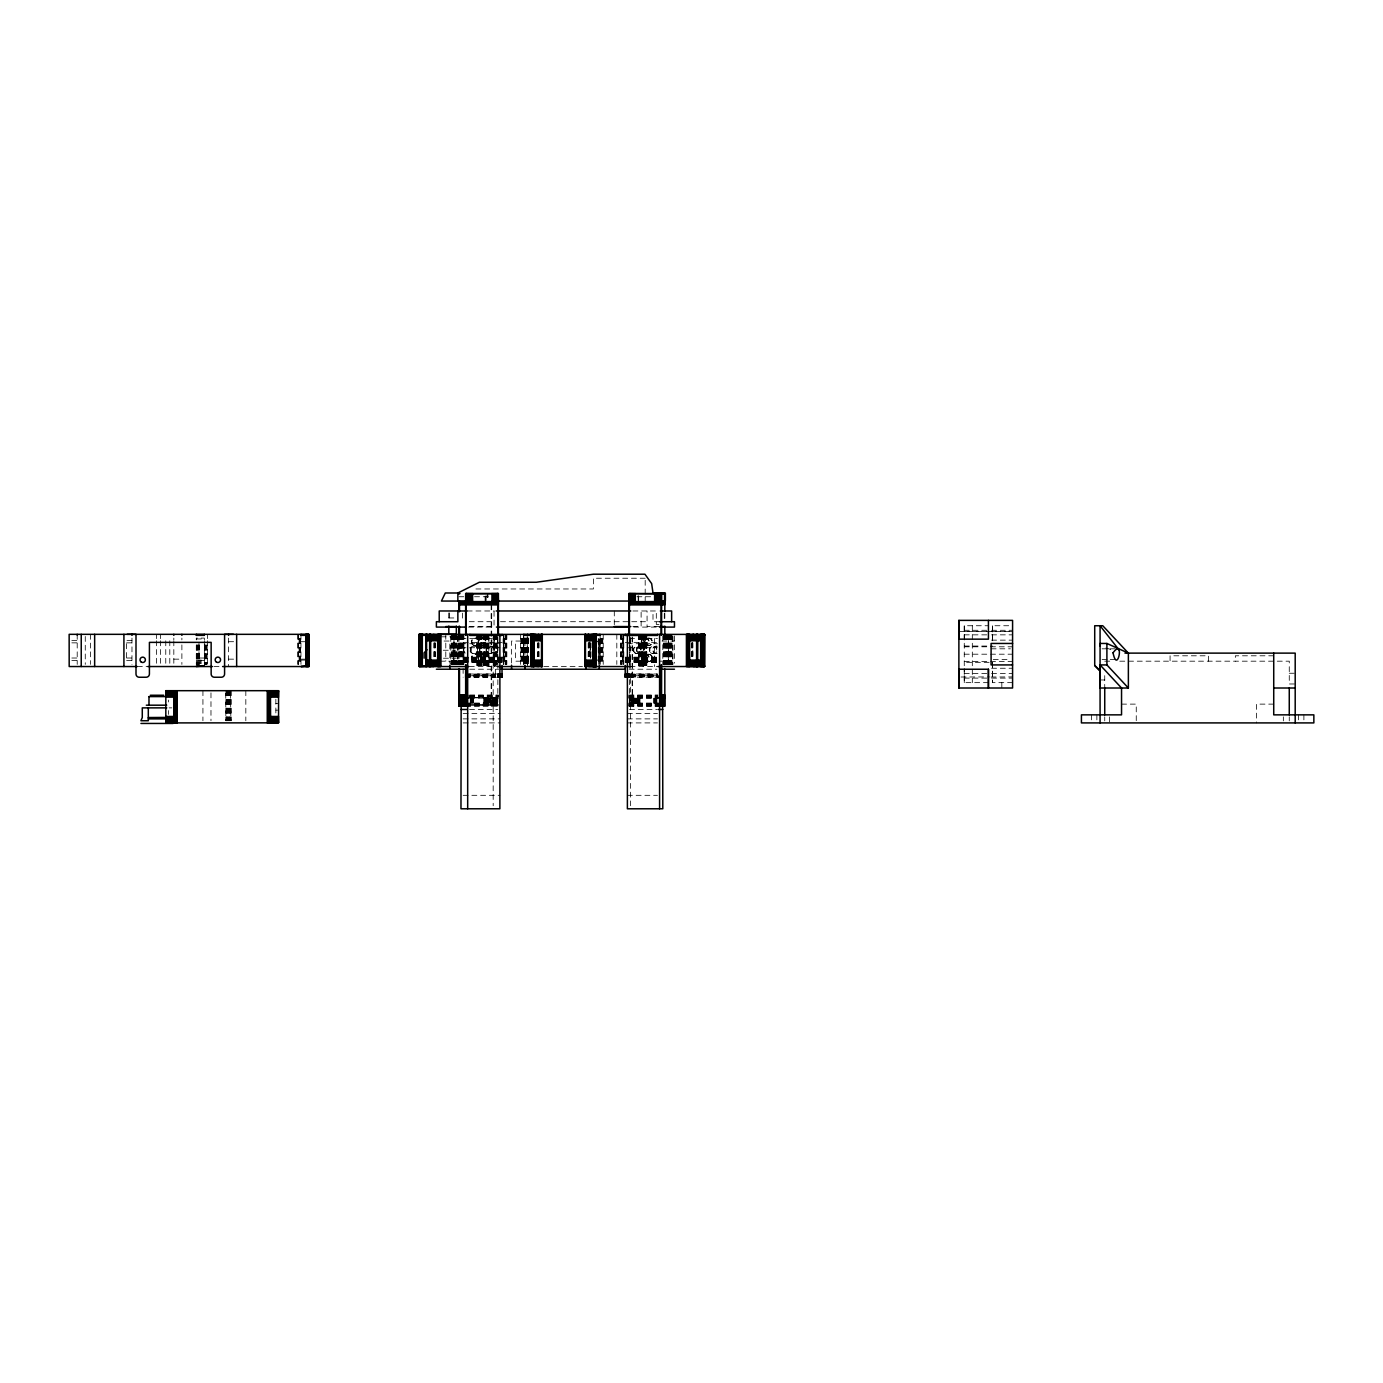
<?xml version="1.0" encoding="UTF-8"?>
<svg xmlns="http://www.w3.org/2000/svg" width="1383" height="1383" viewBox="0 0 1383 1383"><rect width="100%" height="100%" fill="white"/><g stroke="black" fill="none" stroke-linecap="round" stroke-linejoin="round"><path stroke-width="0.75" stroke-dasharray="5 3.75" d="M988.43 682.649L964.262 682.649L964.262 668.421M964.262 639.949L964.262 625.738L988.43 625.738M1012.581 682.649L992.458 682.649L992.458 662.336L964.262 662.336M992.458 625.738L992.458 641.989L992.458 625.738L1010.558 625.738M645.187 578.232L593.376 578.232L593.376 588.968L473.971 588.968M458.949 596.747L463.772 596.747M474.507 596.747L489.807 596.747M636.906 596.747L652.482 596.747M467.195 610.975L494.319 610.975M632.878 610.975L659.069 610.975M448.818 617.959L454.454 617.959M469.269 621.71L494.042 621.71M500.49 621.71L647.071 621.71M659.449 621.71L653.001 621.71L653.001 610.975M659 624.39L656.303 624.39L656.303 610.975M469.269 626.551L494.042 626.551L494.042 610.975M632.878 626.551L641.124 626.551L641.124 610.975M659 626.551L647.071 626.551L647.071 610.975M468.56 627.087L494.301 627.087M633.725 627.087L659.466 627.087M964.262 630.285L989.467 630.285M991.559 630.285L1012.581 630.285M958.886 631.374L984.661 631.374M986.805 631.374L1010.42 631.374M964.262 631.461L989.467 631.461M991.559 631.461L1012.581 631.461M964.262 634.849L989.467 634.849M991.559 634.849L1012.581 634.849M441.004 636.82L455.802 636.82M523.777 638.099L529.81 638.099M460.971 638.358L497.742 638.358M629.524 638.358L657.444 638.358M196.3 638.963L204.338 638.963M523.777 638.963L533.561 638.963M523.777 639.862L533.561 639.862M991.559 640.139L1012.581 640.139M71.83 640.364L77.206 640.364M131.973 640.364L126.614 640.364L126.614 660.486M523.777 640.778L533.561 640.778M444.064 641.038L449.821 641.038L449.821 663.183M597.975 641.038L599.323 641.038M662.008 641.038L674.472 641.038M228.593 641.712L236.649 641.712M300.975 641.712L307.009 641.712M523.777 641.712L533.561 641.729M593.964 641.712L599.997 641.712M463.115 642.369L502.029 642.369M625.22 642.369L657.444 642.369M71.83 642.853L77.206 642.853M126.614 642.853L131.973 642.853M460.971 643.717L499.885 643.717M627.381 643.717L657.444 643.717M964.262 646.051L992.458 646.051M964.262 646.795L1012.581 646.795M196.3 647.088L198.979 647.088M460.971 647.745L499.885 647.745M627.381 647.745L657.444 647.745M991.092 648.817L1010.42 648.817M1102.095 648.817L1108.198 648.817M1110.221 648.817L1116.323 648.817M443.251 650.235L455.802 650.235M196.3 653.779L198.979 653.779M964.262 654.194L1012.581 654.194M1273.726 655.801L1235.347 655.801L1235.347 661.178M463.115 657.167L502.029 657.167M625.22 657.167L657.444 657.167M463.115 657.444L502.029 657.444M625.22 657.444L657.444 657.444M463.115 657.668L502.029 657.668M625.22 657.668L657.444 657.668M71.83 658.014L77.206 658.014M126.614 658.014L131.973 658.014M198.979 658.014L204.338 658.014M463.115 657.962L502.029 657.962M625.22 657.962L657.444 657.962M443.442 658.222L456.338 658.222M463.115 658.291L502.029 658.291M625.22 658.291L657.444 658.291M463.115 658.671L502.029 658.671M625.22 658.671L657.444 658.671M173.826 659.155L181.882 659.155M228.593 659.155L236.649 659.155M300.975 659.155L307.009 659.155M463.115 659.069L502.029 659.069M523.777 659.155L529.81 659.155M625.22 659.069L657.444 659.069M463.115 659.501L502.029 659.501M625.22 659.501L657.444 659.501M993.253 659.57L1010.42 659.57M1102.095 659.57L1108.198 659.57M1110.221 659.57L1116.323 659.57M196.3 660.089L204.338 660.089M300.975 660.089L307.009 660.089M463.115 659.933L502.029 659.933M523.777 660.089L533.561 660.106M593.964 660.089L599.997 660.089M625.22 659.933L657.444 659.933M463.115 660.348L502.029 660.348M625.22 660.348L657.444 660.348M71.83 660.504L77.206 660.504M126.614 660.504L131.973 660.504M198.979 660.504L204.338 660.504M463.115 660.763L502.029 660.763M625.22 660.763L657.444 660.763M196.3 661.005L204.338 661.005M523.777 661.005L533.561 661.022M439.95 661.178L459 661.178M463.115 661.16L502.029 661.16M520.942 661.178L515.582 661.178L515.582 641.038M625.22 661.16L670.444 661.178M1104.74 661.178L1111.171 661.178M1119.763 661.178L1289.267 661.178L1289.267 683.98L1295.197 683.98M463.115 661.506L502.029 661.506M625.22 661.506L657.444 661.506M964.262 661.575L1012.581 661.575M196.3 661.904L204.338 661.904M463.115 661.835L502.029 661.835M523.777 661.904L533.561 661.921M625.22 661.835L657.444 661.835M463.115 662.094L502.029 662.094M625.22 662.094L657.444 662.094M463.115 662.284L502.029 662.492M625.22 662.422L657.444 662.422M196.3 662.768L204.338 662.768M523.777 662.768L529.81 662.768M196.3 663.581L204.338 663.581M523.777 663.581L529.81 663.581M137.349 666.537L147.86 666.537M214.002 666.537L221.09 666.537M469.286 666.537L497.206 666.537M543.813 666.537L582.468 666.537M630.06 666.537L657.98 666.537M991.559 668.248L1012.581 668.248M469.736 669.216L498.779 669.216M629.127 669.216L656.787 669.216M1289.267 673.244L1295.197 673.244M964.262 673.538L989.467 673.538M991.559 673.538L1012.581 673.538M499.885 674.005L465.258 674.022L495.581 674.04M627.381 674.005L657.444 674.005L630.596 674.04M465.258 674.472L495.581 674.472M630.596 674.506L657.444 674.472M465.258 674.921L495.581 674.921M630.596 674.956L657.444 674.956M465.258 675.353L495.581 675.353M630.596 675.388L660.659 675.353M465.258 676.114L495.581 676.114M630.596 676.114L657.444 676.149M465.258 676.443L495.581 676.443M630.596 676.477L657.444 676.443M465.258 676.719L495.581 676.719M630.596 676.719L660.659 676.719M465.258 677.1L495.581 676.944M630.596 676.961L660.659 677.134M961.047 677.013L989.467 676.927M991.092 677.013L1012.581 676.927M465.258 677.238L497.742 677.238M628.452 677.238L660.659 677.203M964.262 678.102L989.467 678.102M991.559 678.102L1012.581 678.102M1100.073 679.969L1104.74 679.969M469.684 694.992L498.399 694.992M628.867 694.992L657.841 694.992M469.684 695.442L498.399 695.442M628.867 695.442L657.841 695.442M469.684 695.891L498.399 695.891M628.867 695.891L657.841 695.891M469.684 696.323L498.399 696.323M628.867 696.323L657.841 696.323M469.684 696.738L498.399 696.738M628.867 696.738L657.841 696.738M469.684 697.101L498.399 697.101M628.867 697.101L657.841 697.101M465.656 697.43L498.399 697.43M628.867 697.43L662.146 697.43M465.656 697.914L498.399 697.706M628.867 697.914L662.146 697.914M469.684 698.087L498.399 698.208M628.867 698.173L657.841 698.208M465.656 703.048L498.399 703.048M628.867 703.048L662.146 703.048M275.857 703.446L278.553 703.446M465.656 703.498L498.399 703.498M628.867 703.498L662.146 703.498M465.656 703.947L498.399 703.947M628.867 703.947L662.146 703.947M1121.544 704.12L1136.256 704.12L1136.256 722.911M1273.726 704.12L1256.49 704.12L1256.49 722.911M465.656 704.379L498.399 704.379M628.867 704.379L662.146 704.379M469.684 704.777L498.399 704.777M628.867 704.777L657.841 704.777M469.684 705.157L498.399 705.157M628.867 705.157L657.841 705.157M465.656 705.468L498.399 705.468M628.867 705.468L662.146 705.468M465.656 705.97L498.399 705.745M628.867 705.97L662.146 705.97M465.656 706.125L498.399 706.125M628.867 706.125L661.61 706.264M169.124 707.871L171.803 707.871M469.546 709.479L497.742 709.479M629.524 709.479L657.444 709.479M275.857 710.153L278.553 710.153M463.115 713.507L499.885 713.507M627.381 713.507L657.444 713.507M463.115 718.883L499.885 718.883M627.381 718.883L657.444 718.883M463.115 722.911L499.885 722.911M627.381 722.911L657.444 722.911M463.115 795.311L499.885 795.311M627.381 795.311L657.444 795.311M1105.933 647.901L1111.794 649.854M1303.892 714.855L1303.892 720.889M1298.516 714.855L1298.516 720.889M1289.267 716.861L1289.267 720.889M1283.338 716.861L1283.338 720.889M1208.465 661.178L1208.465 655.801L1170.07 655.801L1170.07 661.178M1109.408 716.861L1109.408 722.911M1104.74 675.63L1104.74 688.008M1104.74 716.861L1104.74 720.889M1096.875 714.855L1096.875 720.889M1091.498 714.855L1091.498 720.889M1001.828 682.649L1001.828 688.008M992.458 662.336L992.458 682.649M972.318 625.738L972.318 682.649M964.262 625.738L964.262 682.649M692.866 642.87L692.866 657.962L692.624 642.922M692.295 642.922L692.347 657.962M692.088 642.922L692.088 657.962M691.932 642.922L691.759 657.962M691.517 642.922L691.517 657.945M674.472 636.007L674.472 663.183M672.985 636.474L672.985 664.393M672.518 636.474L672.518 664.393M672.069 634.33L672.069 664.393M671.637 634.33L671.637 664.393M671.239 634.33L671.239 664.393M670.876 634.33L670.876 664.393M670.548 634.33L670.548 664.393M670.271 634.33L670.271 664.393M669.787 634.33L670.046 664.393M669.752 634.33L669.752 664.393M669.493 634.33L669.303 664.393M668.992 634.33L668.992 664.393M668.853 634.33L668.663 664.393M668.024 634.33L667.903 664.393M667.643 634.33L667.643 664.393M667.47 634.33L667.332 664.393M667.021 634.33L667.055 664.393M666.675 634.33L666.831 664.393M666.52 634.33L666.554 664.393M666.053 634.33L666.26 664.393M665.776 634.33L665.776 664.393M665.448 634.33L665.448 664.393M665.085 634.33L665.085 664.393M664.825 613.395L664.825 619.843M664.67 634.33L664.825 664.774M664.289 613.395L664.289 619.843M664.255 634.33L664.289 664.774M663.805 634.33L663.805 664.393M663.339 634.33L663.339 664.393M662.803 635.955L662.803 664.774M656.908 698.208L656.908 706.264M656.441 698.208L656.441 706.264M656.078 698.208L656.078 706.264M655.542 698.208L655.542 706.264M655.162 698.208L655.162 706.264M654.626 698.208L654.626 706.264M654.401 638.462L654.401 666.537M654.228 698.208L654.228 706.264M653.692 698.208L653.692 706.264M646.829 634.33L646.829 666.537M646.656 634.33L646.656 666.537M646.431 634.33L646.431 666.537M646.138 634.33L646.138 666.537M645.809 634.33L645.809 666.537M645.429 634.33L645.429 666.537M645.187 580.307L645.187 594.828M645.187 596.903L645.187 601.052M645.031 634.33L645.031 666.537M644.599 634.33L644.599 666.537M644.167 634.33L644.167 666.537M643.614 634.33L643.665 669.216M643.441 666.537L643.337 634.33L643.199 666.537M642.939 634.33L642.922 666.537M642.594 634.33L642.594 666.537M642.213 634.33L642.213 666.537M642.006 634.33L642.006 666.537M641.816 634.33L641.677 666.537M641.384 634.33L641.384 666.537M640.951 634.33L640.951 666.537M640.519 634.33L640.519 666.537M640.104 634.33L640.104 666.537M640.001 698.208L640.001 706.264M639.724 634.33L639.724 666.537M639.361 634.33L639.361 666.537M639.465 698.208L639.465 706.264M639.05 634.33L639.05 666.537M639.067 698.208L639.067 706.264M638.79 634.33L638.79 666.537M638.652 596.211L638.652 601.588M638.393 634.33L638.6 666.537M638.531 698.208L638.531 706.264M638.151 595.537L638.116 601.588M638.151 698.208L638.151 706.264M637.615 698.208L637.615 706.264M637.252 698.208L637.252 706.264M636.716 698.208L636.785 706.264M636.387 698.208L636.387 706.264M636.249 698.208L636.249 706.264M635.834 698.208L635.852 706.264M635.575 698.208L635.575 706.264M635.298 698.208L635.298 706.264M635.039 698.208L635.039 706.264M634.849 698.208L634.918 706.264M634.382 698.208L634.382 706.264M634.192 698.208L634.313 706.264M634.019 698.208L634.019 706.264M633.656 698.208L633.483 706.264M632.619 637.01L632.619 706.264M632.359 698.208L632.342 706.264M632.083 637.01L632.152 706.264M631.824 698.208L631.824 706.264M631.616 698.208L631.616 706.264M630.976 698.208L631.08 706.264M630.596 637.01L630.596 671.17M630.596 678.396L630.596 805.753M630.06 638.618L630.095 664.393M629.974 698.208L629.887 706.264M629.593 634.33L629.628 664.393M629.455 698.208L629.663 706.264M629.403 637.01L629.403 671.377M629.403 679.658L629.438 706.264M623.768 634.33L623.785 664.393M623.508 634.33L623.647 664.393M623.353 638.618L623.128 664.393M622.851 638.618L622.851 664.393M622.54 638.618L622.54 664.393M622.16 634.33L622.16 664.393M621.762 634.33L621.762 664.393M621.33 634.33L621.33 664.393M620.881 634.33L620.881 664.393M620.431 634.33L620.431 664.393M616.818 634.33L616.818 664.393M614.294 610.975L614.294 626.551M603.213 634.33L603.213 664.393M602.763 638.618L602.763 664.393M602.314 638.618L602.314 664.393M601.882 638.618L601.882 664.393M601.484 638.618L601.484 664.393M601.104 638.618L601.104 664.393M600.792 638.618L600.792 664.393M600.516 638.618L600.516 664.393M600.291 664.393L600.136 634.33L599.997 664.393M599.098 638.618L598.995 664.393M598.251 638.618L598.251 664.393M591.042 642.922L590.956 657.962M590.213 642.922L590.074 657.962M589.919 641.038L589.832 657.945M589.504 642.922L589.659 657.962M589.244 642.922L589.296 657.962M589.02 642.922L588.968 657.962M588.726 642.922L588.691 657.962M588.484 642.922L588.311 657.962M588.224 642.922L588.19 657.962M539.076 642.922L539.076 657.962M538.54 642.922L538.506 657.945M538.246 642.922L538.246 657.945M538.022 642.922L538.022 657.945M537.745 642.922L537.745 657.945M528.6 638.618L528.6 664.393M528.168 638.618L528.168 664.393M527.528 638.099L527.528 666.554M527.251 634.33L527.234 664.393M527.009 638.635L527.009 664.393M526.75 638.635L526.75 664.393M526.422 638.635L526.422 664.393M526.041 638.635L526.041 664.393M525.644 638.635L525.644 664.393M525.212 638.635L525.212 664.393M524.97 663.183L524.97 641.038L511.554 641.038L511.554 667.211M524.762 638.635L524.762 664.393M524.313 638.635L524.313 664.393M523.742 634.33L523.777 664.393M523.638 634.33L523.483 664.393M523.258 638.618L523.258 664.393M522.981 638.618L522.981 664.393M522.653 638.618L522.653 664.393M522.29 638.618L522.29 664.393M521.892 638.618L521.892 664.393M521.46 638.618L521.46 664.393M521.011 638.618L521.011 664.393M520.544 634.33L520.544 664.393M506.835 634.33L506.835 664.393M506.368 634.33L506.368 664.393M505.936 634.33L505.936 664.393M505.504 634.33L505.504 664.393M505.089 634.33L505.089 664.393M504.726 638.618L504.726 664.393M504.121 638.618L504.397 664.393M503.896 638.618L503.896 664.393M503.74 634.33L503.637 664.393M503.481 634.33L503.326 664.393M503.135 638.618L503.101 664.393M497.863 637.01L497.863 671.377M497.863 679.658L497.794 706.264M497.69 638.618L497.69 664.393M497.603 698.208L497.603 706.264M497.413 638.618L497.413 664.393M497.379 698.208L497.275 706.264M497.033 634.33L496.929 664.393M496.877 634.33L496.86 664.393M496.843 698.208L496.825 706.264M496.583 634.33L496.393 664.393M496.117 634.33L496.117 666.537M496.29 698.208L496.169 706.264M495.823 634.33L495.788 666.537M495.633 698.208L495.633 706.264M495.46 634.33L495.321 677.221M495.442 698.208L495.442 706.264M495.01 634.33L495.01 666.537M494.907 698.208L494.907 706.264M494.63 698.208L494.63 706.264M494.163 634.33L494.146 666.537M494.094 698.208L494.094 706.264M493.766 698.208L493.766 706.264M493.679 634.33L493.679 666.537M493.178 637.01L493.178 805.753M492.867 698.208L492.867 706.264M492.331 698.208L492.331 706.264M491.95 698.208L491.95 706.264M491.691 604.803L491.691 706.264M491.155 604.803L491.155 706.264L490.896 698.208M490.671 698.208L490.671 706.264M490.567 698.208L490.481 706.264M490.135 698.208L490.118 706.264M489.461 698.208L489.582 706.264M488.925 698.208L488.925 706.264M488.735 698.208L488.735 706.264M488.458 634.33L488.458 666.537M488.199 634.33L488.199 666.537M488.199 698.208L488.199 706.264M487.922 593.532L487.922 597.56M487.888 634.33L487.888 666.537M487.922 698.208L487.922 706.264M487.542 634.33L487.542 666.537M487.386 593.532L487.386 597.56M487.144 634.33L487.144 666.537M487.386 698.208L487.386 706.264M487.058 698.208L487.058 706.264M486.73 634.33L486.73 666.537M486.297 634.33L486.297 666.537M486.522 698.208L486.522 706.264M486.159 595.537L486.159 601.588M486.159 698.208L486.159 706.264M485.865 634.33L485.865 666.537M485.64 596.211L485.64 601.588M485.45 634.33L485.45 666.537M485.623 698.208L485.623 706.264M485.105 596.211L485.105 601.588M485.243 698.208L485.243 706.264M485.053 634.33L485.053 666.537M484.672 634.33L484.672 666.537M484.707 698.208L484.707 706.264M484.344 634.33L484.344 666.537M484.309 698.208L484.309 706.264M484.05 634.33L484.05 666.537M483.825 634.33L483.825 666.537M483.773 698.208L483.773 706.264M483.514 634.33L483.652 666.537M482.166 634.33L482.097 666.537M481.751 634.33L481.751 666.537M481.491 634.33L481.491 666.537M481.18 634.33L481.18 666.537M480.835 634.33L480.835 666.537M480.437 634.33L480.437 666.537M480.022 634.33L480.022 666.537M479.59 634.33L479.59 666.537M479.158 634.33L479.158 666.537M478.743 634.33L478.743 666.537M478.328 634.33L478.328 666.537M477.965 634.33L477.965 666.537M477.619 634.33L477.619 666.537M477.342 634.33L477.342 666.537M477.118 634.33L477.118 666.537M476.807 634.33L476.945 666.537M473.574 698.208L473.574 706.264M473.038 698.208L473.038 706.264M472.623 698.208L472.623 706.264M472.087 698.208L472.087 706.264M471.707 698.208L471.707 706.264M471.171 698.208L471.171 706.264M470.808 698.208L470.808 706.264M470.272 698.208L470.272 706.264M463.927 634.33L463.927 664.393M463.461 634.33L463.461 664.393M463.011 634.33L463.115 664.393M463.115 668.421L463.115 677.221M462.527 613.118L462.527 621.71M462.579 634.33L462.579 664.393M462.181 634.33L462.181 664.393M461.818 634.33L462.043 664.393M461.49 634.33L461.49 664.393M461.213 634.33L461.213 664.393M460.988 634.33L460.971 664.774M460.729 634.33L460.695 664.393M460.435 634.33L460.591 664.393M460.211 634.33L460.211 664.393M459.934 634.33L459.934 664.393M459.605 634.33L459.484 664.774M459.242 634.33L459.242 664.393M459 636.387L458.949 664.774M458.828 634.33L458.828 664.393M458.413 634.33L458.413 664.393M457.963 636.474L457.963 664.393M457.496 636.474L457.496 664.393M457.203 634.33L457.203 664.393M456.753 634.33L456.753 664.393M456.304 634.33L456.304 664.393M455.871 634.33L455.871 664.393M455.474 634.33L455.474 664.393M455.093 634.33L455.093 664.393M454.782 634.33L454.782 664.393M454.506 634.33L454.281 664.393M453.987 664.393L454.022 634.33L453.71 664.393M453.503 634.33L453.503 664.393M453.226 634.33L453.226 664.393M452.898 634.33L452.898 664.393M452.535 634.33L452.535 664.393M452.12 634.33L452.12 664.393M451.688 634.33L451.688 664.393M451.152 634.33L451.238 664.393M450.789 636.474L450.789 664.393M449.302 612.894L449.302 618.65M448.818 612.928L448.818 618.754M445.793 634.33L445.793 661.178M435.334 642.922L435.334 657.945M434.971 642.922L434.971 657.945M434.642 642.922L434.642 657.945M434.141 642.922L434.124 657.962M433.985 642.922L433.985 657.945M300.941 634.33L300.975 664.393M300.681 638.618L300.457 664.393M300.18 638.618L300.18 664.393M299.869 638.618L299.869 664.393M299.489 638.618L299.489 664.393M299.091 638.618L299.091 664.393M298.659 634.33L298.659 664.393M298.209 634.33L298.209 664.393M297.76 634.33L297.76 664.393M275.857 699.21L275.857 714.389M245.828 690.687L245.828 720.75M231.013 690.687L231.082 720.75M230.892 690.687L230.892 720.75L230.425 690.687M230.114 690.687L230.114 720.75M229.751 690.687L229.751 720.75M229.371 690.687L229.371 720.75M228.956 690.687L228.956 720.75M228.593 638.099L228.593 666.537M228.523 690.687L228.523 720.75M228.091 690.687L228.091 720.75M227.676 690.687L227.676 720.75M227.261 690.687L227.261 720.75M226.898 690.687L226.898 720.75M226.553 690.687L226.553 720.75M226.276 690.687L226.276 720.75M226.034 690.687L225.861 720.75L225.723 690.687M210.977 692.848L210.977 720.75M207.571 634.33L207.571 638.618M207.571 640.778L207.571 664.393M207.104 645.066L207.104 664.393M206.655 645.066L206.655 664.393M206.223 645.066L206.223 664.393M205.825 645.066L205.825 664.393M205.462 645.066L205.462 664.393M205.133 645.066L205.133 664.393M204.857 645.066L204.857 664.393M204.477 645.066L204.632 664.393M204.338 639.862L204.338 638.099L196.3 638.099L196.3 639.862M204.338 640.778L204.373 664.393M202.938 690.687L202.921 720.75M199.515 645.066L199.515 664.393M199.066 645.066L199.066 664.393M198.979 642.853L198.979 660.486M198.616 645.066L198.616 664.393M198.184 645.066L198.184 664.393M197.769 645.066L197.769 664.393M197.406 645.066L197.406 664.393M197.078 645.066L197.078 664.393M196.801 645.066L196.801 664.393M196.593 645.066L196.421 664.393M196.3 645.066L196.3 664.393M181.882 638.099L181.882 639.862M181.882 644.876L181.882 664.393M173.826 638.099L173.826 639.862M173.826 640.778L173.826 666.537M169.798 640.778L169.798 664.393M168.501 700.057L168.501 701.976M168.501 710.551L168.501 714.389M165.77 640.778L165.77 664.393M160.411 634.33L160.411 638.618M160.411 640.778L160.411 664.393M156.383 634.33L156.383 638.618M156.383 640.778L156.383 664.393M131.973 638.099L131.973 664.393M90.621 634.33L90.621 664.393M85.262 636.474L85.262 664.393M77.206 634.33L77.206 664.393M470.185 647.244A3.751 3.751 0 0 1 470.185 652.551M464.878 652.551A3.751 3.751 0 0 1 464.878 647.244M470.255 648.022A3.751 3.751 0 0 1 470.255 651.773M465.12 653.156A3.751 3.751 0 0 1 465.12 646.639M470.082 648.921A3.751 3.751 0 0 1 475.856 646.812A3.751 3.751 0 0 1 475.856 652.983A3.751 3.751 0 0 1 470.082 650.874M656.804 651.773A3.751 3.751 0 0 1 651.134 652.776A3.751 3.751 0 0 1 651.134 647.019A3.751 3.751 0 0 1 656.804 648.022M656.769 653.658A3.751 3.751 0 0 1 653.018 649.889A3.751 3.751 0 0 1 656.769 646.138M657.219 653.519A3.751 3.751 0 0 1 652.482 649.889A3.751 3.751 0 0 1 657.219 646.276M495.581 675.751L465.258 675.751L495.581 675.786M657.444 675.751L630.596 675.751L657.444 675.786M668.421 664.393L668.421 634.33L668.3 664.393M633.207 706.264L633.207 698.208L633.103 706.264M599.548 664.393L599.548 638.618L599.461 664.393M598.666 664.393L598.666 638.618L598.545 664.393M590.61 657.945L590.61 642.922L590.506 657.962M494.613 666.537L494.613 634.33L494.595 666.537M488.873 666.537L488.873 634.33L488.804 666.537M481.751 653.156A3.751 3.751 0 0 0 487.386 649.889A3.751 3.751 0 0 0 481.751 646.639A3.751 3.751 0 0 0 481.751 653.156M473.712 661.195A3.751 3.751 0 0 0 479.348 657.945A3.751 3.751 0 0 0 473.712 654.695A3.751 3.751 0 0 0 473.712 661.195M473.712 645.1A3.751 3.751 0 0 0 479.348 641.85A3.751 3.751 0 0 0 473.712 638.583A3.751 3.751 0 0 0 473.712 645.1M481.215 653.156A3.751 3.751 0 0 0 486.851 649.889A3.751 3.751 0 0 0 481.215 646.639A3.751 3.751 0 0 0 481.215 653.156M473.159 661.195A3.751 3.751 0 0 0 478.812 657.945A3.751 3.751 0 0 0 473.159 654.695A3.751 3.751 0 0 0 473.159 661.195M473.159 645.1A3.751 3.751 0 0 0 478.812 641.85A3.751 3.751 0 0 0 473.159 638.583A3.751 3.751 0 0 0 473.159 645.1M487.922 653.156A3.751 3.751 0 0 0 493.558 649.889A3.751 3.751 0 0 0 487.922 646.639A3.751 3.751 0 0 0 487.922 653.156M479.884 661.195A3.751 3.751 0 0 0 485.519 657.945A3.751 3.751 0 0 0 479.884 654.695A3.751 3.751 0 0 0 479.884 661.195M479.884 645.1A3.751 3.751 0 0 0 485.519 641.85A3.751 3.751 0 0 0 479.884 638.583A3.751 3.751 0 0 0 479.884 645.1M634.797 652.551A3.751 3.751 0 0 0 641.072 650.874A3.751 3.751 0 0 0 636.474 646.276A3.751 3.751 0 0 0 634.797 652.551M643.631 661.195A3.751 3.751 0 0 0 649.267 657.945A3.751 3.751 0 0 0 643.631 654.695A3.751 3.751 0 0 0 643.631 661.195M643.631 645.1A3.751 3.751 0 0 0 649.267 641.85A3.751 3.751 0 0 0 643.631 638.583A3.751 3.751 0 0 0 643.631 645.1M634.261 652.551A3.751 3.751 0 0 0 640.536 650.874A3.751 3.751 0 0 0 635.938 646.276A3.751 3.751 0 0 0 634.261 652.551M650.356 652.551A3.751 3.751 0 0 0 656.648 650.874A3.751 3.751 0 0 0 652.05 646.276A3.751 3.751 0 0 0 650.356 652.551M643.078 661.195A3.751 3.751 0 0 0 648.731 657.945A3.751 3.751 0 0 0 643.078 654.695A3.751 3.751 0 0 0 643.078 661.195M643.078 645.1A3.751 3.751 0 0 0 648.731 641.85A3.751 3.751 0 0 0 643.078 638.583A3.751 3.751 0 0 0 643.078 645.1M638.012 652.551A3.751 3.751 0 0 0 644.305 650.874A3.751 3.751 0 0 0 639.689 646.276A3.751 3.751 0 0 0 638.012 652.551M646.846 661.195A3.751 3.751 0 0 0 652.482 657.945A3.751 3.751 0 0 0 646.846 654.695A3.751 3.751 0 0 0 646.846 661.195M646.846 645.1A3.751 3.751 0 0 0 652.482 641.85A3.751 3.751 0 0 0 646.846 638.583A3.751 3.751 0 0 0 646.846 645.1M488.458 653.156A3.751 3.751 0 0 0 494.111 649.889A3.751 3.751 0 0 0 488.458 646.639A3.751 3.751 0 0 0 488.458 653.156M472.364 653.156A3.751 3.751 0 0 0 477.999 649.889A3.751 3.751 0 0 0 472.364 646.639A3.751 3.751 0 0 0 472.364 653.156M480.42 661.195A3.751 3.751 0 0 0 486.055 657.945A3.751 3.751 0 0 0 480.42 654.695A3.751 3.751 0 0 0 480.42 661.195M480.42 645.1A3.751 3.751 0 0 0 486.055 641.85A3.751 3.751 0 0 0 480.42 638.583A3.751 3.751 0 0 0 480.42 645.1M637.477 652.551A3.751 3.751 0 0 0 643.769 650.874A3.751 3.751 0 0 0 639.153 646.276A3.751 3.751 0 0 0 637.477 652.551M646.31 661.195A3.751 3.751 0 0 0 651.946 657.945A3.751 3.751 0 0 0 646.31 654.695A3.751 3.751 0 0 0 646.31 661.195M646.31 645.1A3.751 3.751 0 0 0 651.946 641.85A3.751 3.751 0 0 0 646.31 638.583A3.751 3.751 0 0 0 646.31 645.1"/><path stroke-width="1.5" d="M988.43 620.379L988.43 639.153L958.886 639.153L958.886 620.379L1012.581 620.379L1012.581 688.008L958.886 688.008L958.886 669.234L988.43 669.234L988.43 688.008L988.43 669.234M1128.372 688.008L1106.901 664.929L1100.073 664.929L1100.073 688.008L1128.372 688.008L1128.372 653.122L1102.752 625.738L1094.714 625.738L1094.714 665.5L1100.073 670.876L1094.714 665.5M1100.073 645.947L1100.073 643.458L1106.901 643.458L1128.372 653.122M426.984 649.733L424.114 652.845L424.114 658.222M466.451 601.052L441.436 601.052L445.309 592.996L457.859 592.996L479.348 582.26L536.362 582.26L593.376 574.204L644.945 574.204L651.652 583.609L653.001 592.996L665.361 592.996L665.361 601.052L659.898 601.052M127.15 634.33L136.001 634.313L136.001 674.04A3.215 3.215 0 0 0 139.216 677.255L146.2 677.238A3.233 3.233 0 0 0 149.416 674.005L149.416 642.369L211.15 642.369L211.15 674.005A3.215 3.215 0 0 0 214.382 677.238L221.349 677.238A3.215 3.215 0 0 0 224.582 674.022L224.582 634.348L233.433 634.33M459.969 593.532L458.949 594.05M465.656 635.022L465.656 593.532L498.399 593.532L498.399 635.022M465.656 593.67L498.399 593.67M664.825 593.826L628.867 593.67L628.867 635.022M496.462 601.052L630.199 601.052M458.949 601.588L498.399 601.588L498.139 593.532M628.867 601.622L664.825 601.588M458.949 601.882L498.399 601.709M628.867 601.709L664.825 601.882M458.949 602.089L498.399 602.089M628.867 602.089L664.825 602.089M458.949 602.366L498.399 602.366M628.867 602.366L664.825 602.366M458.949 602.694L498.399 602.694M628.867 602.694L664.825 602.694M458.949 603.057L498.399 603.057M628.867 603.057L664.825 603.057M458.949 603.472L498.399 603.472M628.867 603.472L664.825 603.472M458.949 603.904L498.399 603.904M628.867 603.904L664.825 603.904M458.949 604.354L498.399 604.354M628.867 604.354L664.825 604.354M458.949 604.803L498.399 604.803M628.867 604.803L664.825 604.803M467.195 610.975L439.224 610.975L439.224 621.71M496.186 610.975L630.804 610.975M660.331 610.975L671.637 610.975L671.637 621.71M659.449 621.71L674.472 621.71L674.472 627.087L659.466 627.087M445.793 626.551L456.597 626.551M614.294 626.551L630.804 626.551M660.331 626.551L665.085 626.551M466.417 627.087L436.388 627.087L436.388 621.71L457.859 621.71L457.859 610.975M496.445 627.087L629.438 627.087M441.298 634.192L456.338 634.192L456.338 626.084M419.101 634.399L704.673 634.399M196.3 634.59L204.338 634.59M300.975 634.59L309.031 634.59M419.101 634.59L437.616 634.607M469.822 634.607L502.029 634.832M523.777 634.59L542.292 634.607M584.974 634.607L599.997 634.59M625.22 634.607L657.444 634.832M689.65 634.607L704.673 634.59M196.3 634.918L204.338 634.918M300.975 634.918L309.031 634.918M419.101 634.918L437.616 634.918M469.822 635.108L502.029 635.108M523.777 634.918L542.292 634.918M584.974 634.918L599.997 634.918M625.22 635.108L657.444 635.108M689.65 634.918L704.673 634.918M309.031 635.35L300.975 635.35L300.975 634.33M419.101 635.35L437.616 635.367M542.292 635.367L523.777 635.35L523.777 634.33M584.974 635.367L599.997 635.35L599.997 634.33M689.65 635.367L704.673 635.35M425.808 635.903L437.616 635.921M534.236 635.921L542.292 635.921M584.974 635.921L593.013 635.921M689.65 635.921L701.458 635.903M425.808 636.56L437.616 636.56M534.236 636.56L542.292 636.56M584.974 636.56L593.013 636.56M689.65 636.56L701.458 636.56M425.808 637.286L437.616 637.304M534.236 637.304L542.292 637.304M584.974 637.304L593.013 637.304M689.65 637.304L701.458 637.286M425.808 638.099L437.616 638.099M534.236 638.099L542.292 638.099M584.974 638.099L593.013 638.099M689.65 638.099L701.458 638.099M425.808 638.963L437.616 638.963M534.236 638.963L542.292 638.963M584.974 638.963L593.013 638.963M689.65 638.963L701.458 638.963M425.808 639.862L437.616 639.862M534.236 639.862L542.292 639.862M584.974 639.862L593.013 639.862M689.65 639.862L701.458 639.862M425.808 640.778L437.616 640.778M534.236 640.778L542.292 640.778M584.974 640.778L593.013 640.778M689.65 640.778L701.458 640.778M1012.581 643.458L991.092 643.458L991.092 664.929L1012.581 664.929M1124.949 653.122L1295.197 653.122L1295.197 722.911M425.808 660.089L437.616 660.106M534.236 660.106L542.292 660.106M584.974 660.106L593.013 660.106M689.65 660.106L701.458 660.089M425.808 661.005L437.616 661.022M534.236 661.022L542.292 661.022M584.974 661.022L593.013 661.022M689.65 661.022L701.458 661.005M425.808 661.904L437.616 661.921M534.236 661.921L542.292 661.921M584.974 661.921L593.013 661.921M689.65 661.921L701.458 661.904M425.808 662.768L437.616 662.785M534.236 662.785L542.292 662.785M584.974 662.785L593.013 662.785M689.65 662.785L701.458 662.768M425.808 663.581L437.616 663.598M534.236 663.598L542.292 663.598M584.974 663.598L593.013 663.598M689.65 663.598L701.458 663.581M425.808 664.307L437.616 664.324M534.236 664.324L542.292 664.324M584.974 664.324L593.013 664.324M689.65 664.324L701.458 664.307M425.808 664.964L437.616 664.981M534.236 664.981L542.292 664.981M584.974 664.981L593.013 664.981M689.65 664.981L701.458 664.964M425.808 665.517L437.616 665.534M534.236 665.534L542.292 665.534M584.974 665.534L593.013 665.534M689.65 665.534L701.458 665.517M309.031 665.949L300.975 666.537L309.031 666.278M419.101 665.949L433.847 666.537M704.673 665.949L693.402 666.537M437.616 665.966L422.852 666.554M534.236 665.966L542.292 665.966M584.974 665.966L593.013 665.966M689.65 665.966L700.922 665.966M196.3 666.278L204.338 665.949L196.3 666.537M419.101 666.278L437.616 666.295M542.292 666.485L530.484 665.949L538.54 666.537M584.974 666.295L596.782 666.278M689.65 666.485L704.673 666.468L704.673 634.33M137.228 666.537L69.185 666.537L69.15 634.33L309.031 634.33L309.031 666.537L222.594 666.537M147.86 666.537L212.498 666.537M468.751 666.554L419.101 666.537L419.101 634.33M497.742 666.554L542.292 666.554L542.292 634.348M629.524 666.554L584.974 666.554L584.974 634.348M657.98 666.537L704.673 666.537M436.388 669.216L466.849 669.216M500.905 669.216L625.081 669.216M661.057 669.216L674.472 669.216M497.742 674.022L502.029 674.022M625.22 674.022L629.524 674.022M497.742 674.472L502.029 674.472M625.22 674.472L629.524 674.472M497.742 674.921L502.029 674.921M625.22 674.921L629.524 674.921M497.742 675.353L502.029 675.353M625.22 675.353L629.524 675.353M497.742 675.751L502.029 675.751M625.22 675.751L629.524 675.751M497.742 676.131L502.029 676.131M625.22 676.131L629.524 676.131M497.742 676.443L502.029 676.443M625.22 676.443L629.524 676.443M497.742 676.719L502.029 676.719M625.22 676.719L629.524 676.719M497.742 677.1L502.029 677.1M625.22 677.1L629.524 676.944M497.742 677.255L502.029 677.221L502.029 665.448M629.524 677.221L625.22 677.255L625.22 665.448M1273.726 688.008L1295.197 688.008M165.822 690.757L173.878 690.964M270.498 690.757L278.553 690.964M165.822 691.275L173.878 691.275M270.498 691.275L278.553 691.275M165.822 691.725L173.878 691.725M270.498 691.725L278.553 691.725M165.822 692.261L173.878 692.261M270.498 692.261L278.553 692.261M165.822 692.918L173.878 692.918M270.498 692.918L278.553 692.918M165.822 693.661L173.878 693.661M270.498 693.661L278.553 693.661M165.822 694.456L173.878 694.456M270.498 694.456L278.553 694.456M458.949 694.992L467.523 694.992M660.538 694.992L664.825 694.992M150.332 695.251L163.747 695.251M165.822 695.321L173.878 695.321M270.498 695.321L278.553 695.321M458.949 695.442L467.523 695.442M660.538 695.442L664.825 695.442M458.949 695.891L467.523 695.891M660.538 695.891L664.825 695.891M165.822 696.219L173.878 696.219M270.498 696.219L278.553 696.219M458.949 696.323L467.523 696.323M660.538 696.323L664.825 696.323M149.001 696.6L165.078 696.6M458.949 696.738L467.523 696.738M660.538 696.738L664.825 696.738M165.822 697.136L173.878 697.136M270.498 697.136L278.553 697.136M458.949 697.101L467.523 697.101M660.538 697.101L664.825 697.101M458.949 697.43L467.523 697.43M660.538 697.43L664.825 697.43M467.523 697.706L458.949 697.914L468.405 698.208M660.538 697.706L664.825 697.914M658.844 698.208L664.825 698.208M146.321 705.192L166.686 705.192M468.405 706.264L458.949 706.264L458.949 669.026M658.377 706.229L664.825 706.264L664.825 669.026M166.738 707.871L142.276 707.871L142.276 717.535L140.928 720.75L148.309 720.75L148.309 707.871M460.971 709.479L467.402 709.479M658.515 709.479L662.803 709.479M165.822 716.463L173.878 716.463M270.498 716.463L278.553 716.463M148.309 717.535L173.878 717.379M270.498 717.379L278.553 717.379M165.822 718.278L173.878 718.278M270.498 718.278L278.553 718.278M148.309 718.883L165.77 718.883M165.822 719.143L173.878 719.143M270.498 719.143L278.553 719.143M165.822 719.938L173.878 719.938M270.498 719.938L278.553 719.938M165.822 720.681L173.878 720.681M270.498 720.681L278.553 720.681M165.822 721.338L173.878 721.338M270.498 721.338L278.553 721.338M165.822 721.874L173.878 721.874M270.498 721.874L278.553 721.874M165.822 722.324L173.878 722.324M270.498 722.324L278.553 722.324M165.822 722.635L173.878 722.635M270.498 722.635L278.553 722.635M140.945 723.447L173.134 723.447M1100.073 664.929L1121.544 688.008L1121.544 714.855L1081.42 714.855L1081.42 722.911L1313.85 722.911L1313.85 714.855L1273.726 714.855L1273.726 653.122M1119.02 649.889L1100.073 625.738L1100.073 722.911M1289.267 688.008L1289.267 714.855M1106.901 643.458L1106.901 664.929M1104.74 688.008L1104.74 714.855M958.886 620.379L958.886 688.008M704.552 634.33L704.379 666.537M704.172 634.33L704.172 666.537M703.895 634.33L703.895 666.537M703.567 634.33L703.567 666.537M703.204 634.33L703.204 666.537M702.789 634.33L702.789 666.537M702.357 634.33L702.357 666.537M701.907 634.33L701.907 666.537M701.458 634.33L701.458 666.537M701.164 634.33L700.922 666.554M700.662 634.33L700.662 666.537M697.706 634.348L697.706 666.554M697.412 634.348L697.188 666.554M696.911 634.348L696.911 666.554M696.617 634.33L696.583 666.554M693.402 634.33L693.402 635.35M692.866 634.348L692.866 635.367M689.65 634.348L689.65 666.554M689.132 634.348L689.356 666.554M688.855 634.348L688.855 666.554M688.527 634.348L688.527 666.554M688.164 634.348L688.164 666.554M687.766 634.348L687.766 666.554M687.334 634.348L687.334 666.554M686.884 634.348L686.884 666.554M686.417 634.348L686.417 666.554M664.825 611.632L664.825 593.532L628.867 593.532L629.127 601.588M664.825 626.274L664.825 635.022M664.566 593.532L664.566 601.588M664.566 698.208L664.566 706.264M664.238 698.208L664.238 706.264M663.805 698.208L663.805 706.264M663.252 698.208L663.252 706.264M662.595 698.208L662.803 808.778L627.381 808.796L627.381 634.365M661.869 698.208L661.869 706.264M661.61 593.532L661.61 635.022M661.61 664.929L661.541 706.264M661.351 593.532L661.351 601.588M661.351 698.208L661.351 706.264M661.074 593.532L661.074 635.022M661.074 664.929L661.074 706.264M660.815 593.532L660.59 601.588M660.59 698.208L660.815 706.264M660.486 593.532L660.486 601.588M660.486 698.208L660.486 706.264M660.054 593.532L660.054 601.588M660.054 698.208L660.054 706.264M659.501 593.532L659.501 601.588M659.587 634.365L659.587 808.778M658.844 593.532L658.844 601.588M658.118 593.532L658.118 601.588M657.444 634.348L657.444 635.437L625.22 635.437L625.22 634.348M657.305 593.532L657.305 601.588M656.441 593.532L656.441 601.588M655.542 593.532L655.542 601.588M654.626 593.532L654.626 601.588M635.298 593.532L635.298 601.588M634.382 593.532L634.382 601.588M633.483 593.532L633.483 601.588M632.619 593.532L632.619 601.588M631.824 593.532L631.824 601.588M631.08 593.532L631.08 601.588M630.441 593.532L630.441 601.588M629.887 593.532L629.887 601.588M629.663 601.588L629.455 593.532L629.403 635.022M628.452 634.348L628.452 635.437M599.323 665.188L599.323 669.216M596.782 634.33L596.782 635.35M596.782 666.537L588.726 666.537M596.246 634.348L596.246 666.554M595.779 634.348L595.779 666.554M595.33 634.348L595.33 666.554M594.897 634.348L594.897 666.554M594.5 634.348L594.5 666.554M594.137 634.348L594.137 666.554M593.808 634.348L593.808 666.554M593.532 634.348L593.532 666.554M593.307 634.348L593.151 666.554M593.013 634.348L593.048 666.554M591.941 634.33L591.941 635.35M588.726 634.33L588.726 635.35M588.19 634.348L588.19 635.367M585.891 665.188L585.891 669.216M585.476 634.348L585.476 666.554M585.251 634.348L585.095 666.554M541.998 634.348L541.998 666.554M541.773 634.348L541.773 666.554M541.496 634.348L541.496 666.554M538.54 634.33L538.54 635.35M535.584 634.348L535.584 635.367M534.201 634.348L534.236 666.554M533.942 634.348L533.942 666.554M533.734 634.348L533.734 666.554M533.458 634.348L533.458 666.554M533.129 634.348L533.129 666.554M532.766 634.348L532.766 666.554M532.351 634.348L532.351 666.554M531.815 634.33L531.919 666.554M531.47 634.348L531.47 666.554M531.02 634.348L531.02 666.554M530.484 634.33L530.484 635.35M527.528 634.348L527.528 635.367M524.97 665.188L524.97 669.216M511.554 665.188L511.554 669.216M502.029 634.348L502.029 635.437L469.822 635.437L469.822 634.348M499.885 634.365L499.885 808.778L460.971 808.796L461.161 698.208M497.863 593.532L497.863 635.022M497.603 593.532L497.603 601.588M497.379 593.532L497.275 601.588M496.825 593.532L496.825 601.588M496.169 593.532L496.169 601.588M495.442 593.532L495.442 601.588M494.63 593.532L494.63 601.588M493.766 593.532L493.766 601.588M492.867 593.532L492.867 601.588M491.95 593.532L491.95 601.588M472.623 593.532L472.623 601.588M471.707 593.532L471.707 601.588M470.808 593.532L470.808 601.588M469.961 593.532L469.961 601.588M469.148 593.532L469.148 601.588M468.405 593.532L468.405 601.588M467.765 593.532L467.765 601.588M467.679 634.365L467.679 808.778M467.212 593.532L467.212 601.588M467.212 698.208L467.212 706.264M466.676 593.532L466.762 601.588M466.762 698.208L466.676 706.264M466.451 593.532L466.451 601.588M466.451 698.208L466.451 706.264M466.261 593.532L466.192 635.022M466.192 664.929L466.227 706.264M465.915 593.532L465.915 601.588M465.915 698.208L465.915 706.264M465.656 664.929L465.656 706.264M465.38 698.208L465.38 706.264M464.463 698.208L464.463 706.264M463.564 698.208L463.564 706.264M462.7 698.208L462.7 706.264M461.905 698.208L461.905 706.264M460.522 698.208L460.522 706.264M459.969 698.208L459.969 706.264M459.484 601L459.484 611.632M459.484 626.274L459.484 635.022M459.484 669.026L459.536 706.264M459.208 698.208L459.208 706.264M458.949 601L458.949 611.632M458.949 626.274L458.949 635.022M457.859 592.996L457.859 601.052M449.821 665.188L449.821 669.216M448.818 626.084L448.818 634.192M440.831 634.348L440.831 666.554M440.382 634.348L440.382 666.554M439.932 634.348L439.932 666.554M439.5 634.348L439.5 666.554M439.085 634.348L439.085 666.554M438.722 634.348L438.722 666.554M438.394 634.348L438.394 666.554M438.117 634.348L437.91 666.554M437.737 634.348L437.616 666.554M433.847 634.33L433.847 635.35M430.666 634.348L430.666 666.554M430.355 634.348L430.078 666.554M429.854 634.348L429.854 666.554M429.698 634.348L429.56 666.554M427.14 634.33L427.14 635.35M426.586 634.33L426.586 666.537M426.31 634.33L426.085 666.537M425.808 634.33L425.808 666.537M422.852 634.348L422.852 635.367M422.316 634.33L422.316 666.537M421.85 634.33L421.85 666.537M421.4 634.33L421.4 666.537M420.968 634.33L420.968 666.537M420.57 634.33L420.57 666.537M420.207 634.33L420.207 666.537M419.879 634.33L419.879 666.537M419.602 634.33L419.602 666.537M419.222 634.33L419.377 666.537M308.513 634.33L308.737 666.537M308.236 634.33L308.236 666.537M307.908 634.33L307.908 666.537M307.545 634.33L307.545 666.537M307.147 634.33L307.147 666.537M306.715 634.33L306.715 666.537M306.265 634.33L306.265 666.537M305.799 634.33L305.799 666.537M270.498 690.687L270.498 722.911M270.204 690.687L270.359 722.911M269.979 690.687L269.979 722.911M269.702 690.687L269.702 722.911M269.391 690.687L269.391 722.911M269.011 690.687L269.011 722.911M268.613 690.687L268.613 722.911M268.181 690.687L268.181 722.911M267.732 690.687L267.732 722.911M267.282 690.687L267.282 722.911M236.649 634.33L236.649 666.537M228.593 634.33L228.593 635.35M204.338 634.33L204.338 635.35L196.3 635.35L196.3 634.33M181.882 634.33L181.882 635.35M177.093 690.687L177.093 722.911M176.626 690.687L176.626 722.911M176.177 690.687L176.177 722.911M175.762 690.687L175.762 722.911M175.347 690.687L175.347 722.911M174.984 690.687L174.984 722.911M174.656 690.687L174.656 722.911M174.379 690.687L174.379 722.911M174.154 690.687L173.999 722.911L173.895 690.687M173.826 634.33L173.826 635.35M148.984 696.6L148.984 705.192M131.973 634.33L131.973 635.35M123.917 634.33L123.917 666.537M94.649 634.33L94.649 666.537M81.234 634.33L81.234 666.537M77.206 634.33L77.206 635.35M1113.056 652.793C1117.516 675.388 1124.742 636.837 1113.056 652.793M278.553 690.687L165.822 690.687L165.822 722.911L278.553 722.842L278.553 690.687M141.273 662.094A2.68 2.68 0 0 0 145.388 659.933A2.68 2.68 0 0 0 141.464 657.444A2.68 2.68 0 0 0 141.273 662.094M216.422 662.094A2.68 2.68 0 0 0 220.554 659.933A2.68 2.68 0 0 0 216.612 657.444A2.68 2.68 0 0 0 216.422 662.094"/></g></svg>
